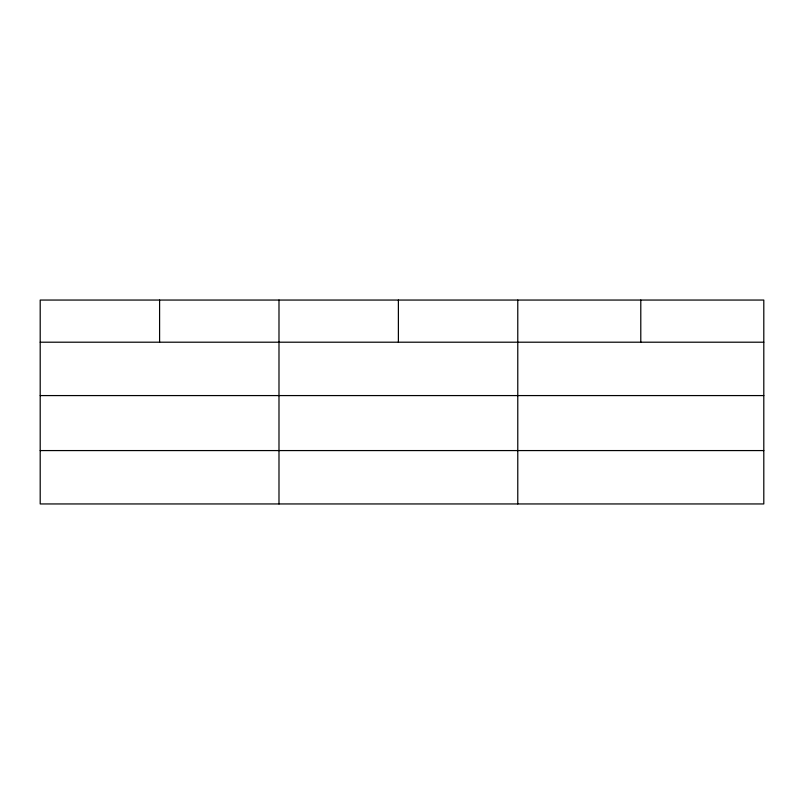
<?xml version="1.0" encoding="UTF-8"?>
<svg xmlns="http://www.w3.org/2000/svg" width="804" height="804" viewBox="0 0 804 804"><rect width="100%" height="100%" fill="white"/><g stroke="black" fill="none" stroke-linecap="round" stroke-linejoin="round"><path stroke-width="1.21" d="M763.8 395.578L763.8 300.053L40.2 300.053L40.2 503.947L763.8 503.947L763.8 395.578L40.2 395.578M40.2 342.202L763.8 342.202M40.2 450.572L763.8 450.572M640.788 300.053L640.788 342.202M517.776 300.053L517.776 503.947M398.382 300.053L398.382 342.202M278.988 300.053L278.988 503.947M159.594 300.053L159.594 342.202"/></g></svg>
